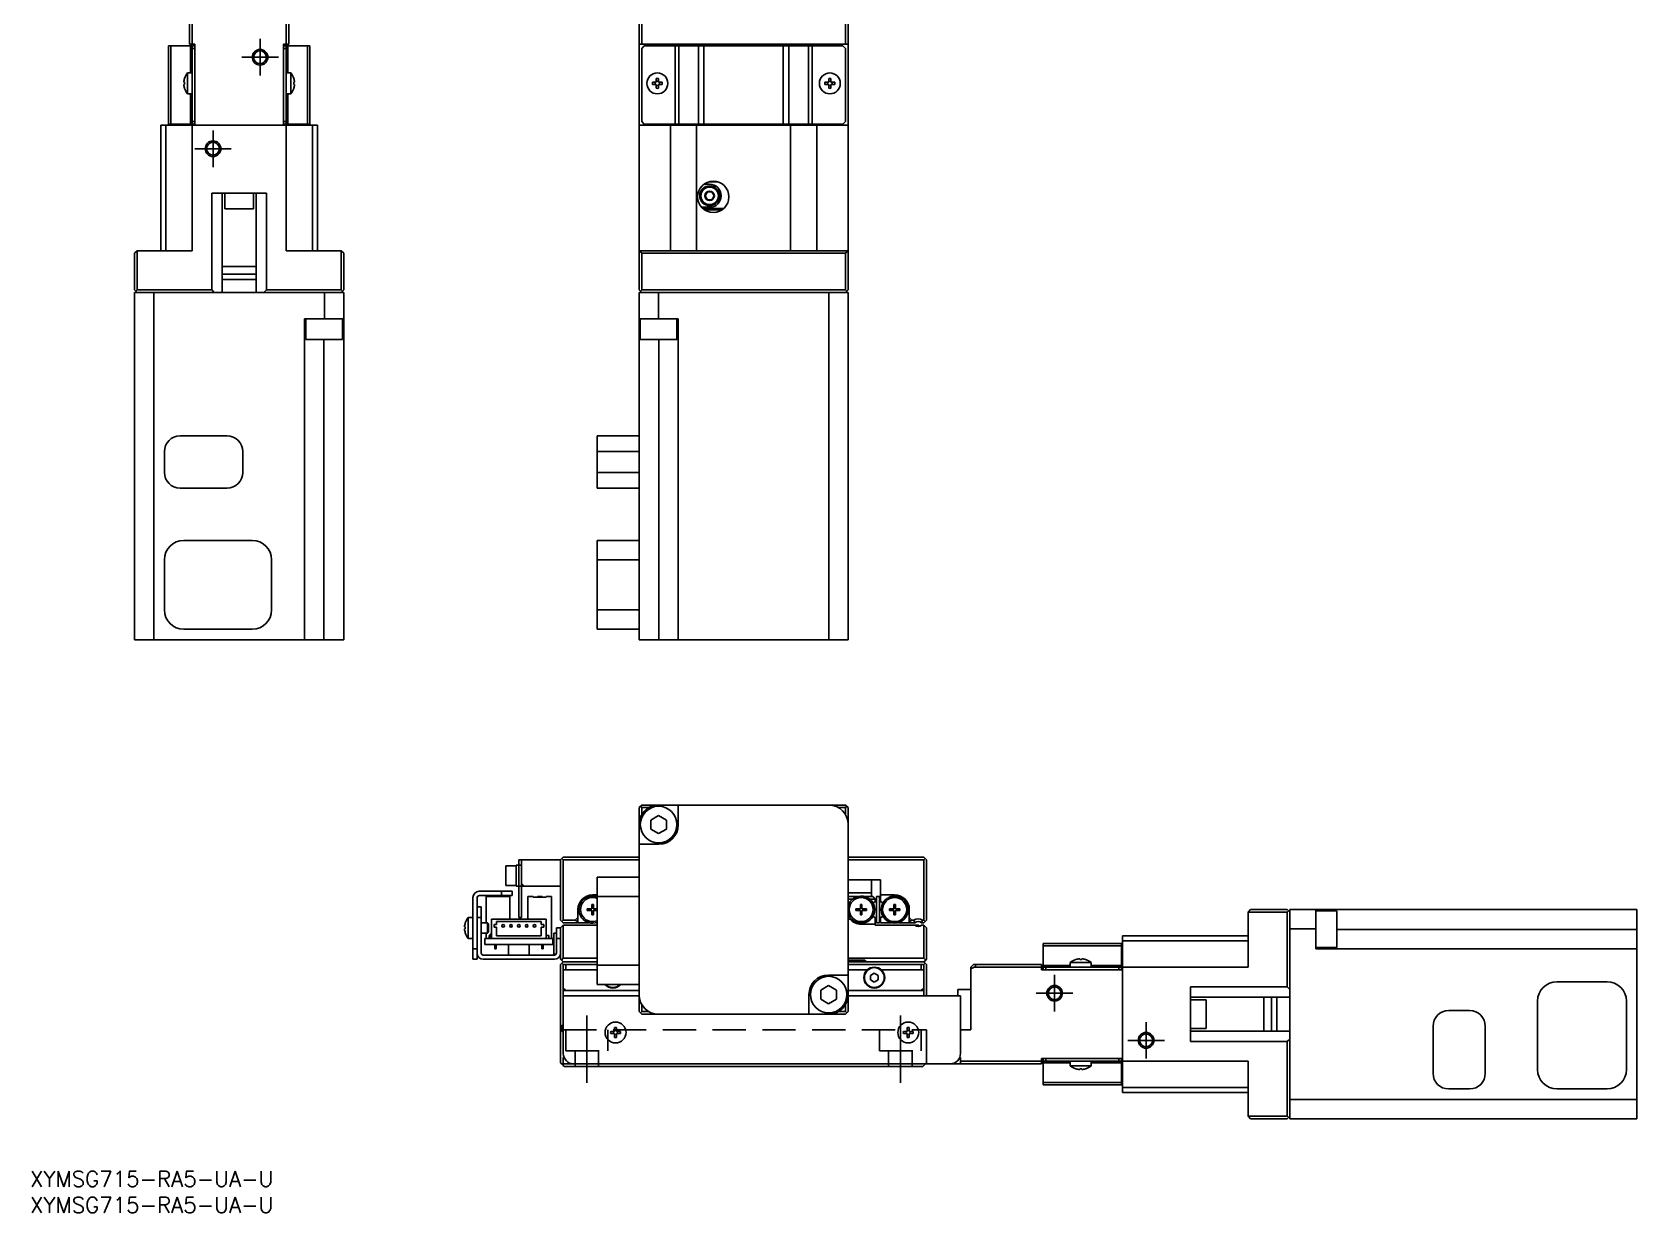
# Model space of a CAD drawing. Extents: x 0 to 665, y -8 to 403.
# Drawn here: x 0.4 to 307.4, y -8 to 217.8 of the extents above; entities that cross this region are included whole.
import ezdxf

# ---------------------------------------------------------------- set-up
doc = ezdxf.new("R2010")
doc.units = 0
doc.header["$LTSCALE"] = 0.5
doc.linetypes.add('CENTER', pattern=[50.8, 31.75, -6.35, 6.35, -6.35])
doc.linetypes.add('DASHED', pattern=[19.05, 12.7, -6.35])
for name, color, linetype in [('MSM_CENTER', 1, 'CENTER'), ('MSM_CONTINUOUS', 7, 'CONTINUOUS'), ('MSM_DASHED', 4, 'DASHED'), ('MSM_NARROW', 5, 'CONTINUOUS'), ('MSM_PART_NUMBER', 7, 'CONTINUOUS')]:
    doc.layers.add(name, color=color, linetype=linetype)
doc.styles.get("Standard").update_dxf_attribs({"font": 'txt.shx', "height": 1, "bigfont": 'bigfont.shx'})

# ---------------------------------------------------------------- blocks, each defined once
blk = doc.blocks.new('*U2')
at = {"layer": 'MSM_PART_NUMBER'}
blk.add_text('XYMSG715-RA5-UA-U', height=3, dxfattribs=at).set_placement((0, -3))
blk = doc.blocks.new('*U3')
at = {"layer": 'MSM_PART_NUMBER'}
blk.add_text('XYMSG715-RA5-UA-U', height=3, dxfattribs=at).set_placement((0, -8))

msp = doc.modelspace()

# ---------------------------------------------------------------- linework, layer by layer
at = {"layer": 'MSM_CENTER'}
for p, q in [((44, 216.51), (44, 209.51)), ((40.5, 213.01), (47.5, 213.01)), ((35, 199.01), (35, 192.01)), ((31.5, 195.51), (38.5, 195.51)), ((196.01, 37.5), (196.01, 30.5)), ((192.51, 34), (199.51, 34)), ((106.51, 29.72), (106.51, 16.89)), ((166.51, 16.89), (166.51, 29.72)), ((213.51, 28.5), (213.51, 21.5)), ((210.01, 25), (217.01, 25))]:
    msp.add_line(p, q, dxfattribs=at)
at = {"layer": 'MSM_CONTINUOUS'}
for p, q in [((30.5, 215.51), (30.5, 307.01)), ((116.51, 168.51), (116.51, 237.51)), ((156.51, 237.51), (156.51, 168.51)), ((31, 231.01), (31, 215.51)), ((49, 215.51), (49, 228.4)), ((49.5, 228.51), (49.5, 215.51)), ((117.01, 227.9), (117.01, 215.51)), ((156.01, 215.51), (156.01, 227.9)), ((26.5, 200.21), (26.5, 215.21)), ((26.5, 215.21), (31.5, 215.21)), ((26.94, 215.21), (26.94, 200.21)), ((31.5, 215.51), (30.5, 215.51)), ((30.71, 210.01), (30.71, 215.21)), ((31, 200.21), (31, 215.21)), ((31.5, 215.51), (31.5, 200.01)), ((49.5, 215.51), (48.5, 215.51)), ((48.5, 215.51), (48.5, 200.01)), ((48.5, 215.21), (53.5, 215.21)), ((49, 215.21), (49, 200.21)), ((49.29, 215.21), (49.29, 210.01)), ((53.06, 200.21), (53.06, 215.21)), ((53.5, 215.21), (53.5, 200.21)), ((156.51, 215.51), (116.51, 215.51)), ((117.51, 215.21), (117.01, 214.71)), ((155.51, 215.21), (117.51, 215.21)), ((123.39, 200.21), (123.39, 215.21)), ((124.1, 215.21), (124.1, 200.21)), ((126.51, 215.51), (126.51, 215.21)), ((127.87, 200.21), (127.87, 215.21)), ((128.26, 215.21), (128.26, 215.51)), ((128.93, 215.21), (128.93, 200.21)), ((131.71, 215.51), (131.51, 215.31)), ((141.51, 215.31), (131.51, 215.31)), ((131.51, 215.31), (131.51, 215.21)), ((141.51, 215.31), (141.31, 215.51)), ((141.51, 215.21), (141.51, 215.31)), ((144.1, 200.21), (144.1, 215.21)), ((144.76, 215.51), (144.76, 215.21)), ((145.16, 215.21), (145.16, 200.21)), ((146.51, 215.21), (146.51, 215.51)), ((148.93, 200.21), (148.93, 215.21)), ((149.63, 215.21), (149.63, 200.21)), ((156.01, 214.71), (155.51, 215.21)), ((31.5, 214.71), (31, 214.71)), ((49, 214.71), (48.5, 214.71)), ((117.01, 200.71), (117.01, 214.71)), ((156.01, 200.71), (156.01, 214.71)), ((29.54, 208.96), (29.54, 208.94)), ((30.1, 210.01), (30.1, 206.01)), ((31, 210.01), (30.1, 210.01)), ((49.9, 210.01), (49, 210.01)), ((49.9, 206.01), (49.9, 210.01)), ((50.46, 208.94), (50.46, 208.96)), ((119.81, 208.21), (119.81, 208.94)), ((120.21, 208.94), (120.21, 208.21)), ((152.81, 208.21), (152.81, 208.94)), ((153.21, 208.94), (153.21, 208.21)), ((29.41, 208.21), (29.54, 208.21)), ((29.54, 207.81), (29.41, 207.81)), ((29.54, 208.21), (29.54, 207.81)), ((29.54, 207.08), (29.54, 207.06)), ((30.1, 206.01), (31, 206.01)), ((30.71, 200.21), (30.71, 206.01)), ((49, 206.01), (49.9, 206.01)), ((49.29, 206.01), (49.29, 200.21)), ((50.46, 208.21), (50.59, 208.21)), ((50.46, 207.81), (50.46, 208.21)), ((50.59, 207.81), (50.46, 207.81)), ((50.46, 207.06), (50.46, 207.08)), ((119.08, 208.21), (119.81, 208.21)), ((119.81, 207.81), (119.08, 207.81)), ((119.81, 207.08), (119.81, 207.81)), ((120.21, 208.21), (120.94, 208.21)), ((120.21, 207.81), (120.21, 207.08)), ((120.94, 207.81), (120.21, 207.81)), ((152.08, 208.21), (152.81, 208.21)), ((152.81, 207.81), (152.08, 207.81)), ((152.81, 207.08), (152.81, 207.81)), ((153.21, 208.21), (153.94, 208.21)), ((153.21, 207.81), (153.21, 207.08)), ((153.94, 207.81), (153.21, 207.81)), ((25, 200.01), (25, 176.01)), ((25, 200.01), (55, 200.01)), ((26, 176.01), (26, 200.01)), ((31.5, 200.21), (26.5, 200.21)), ((31, 200.71), (31.5, 200.71)), ((31, 200.01), (31, 176.01)), ((48.5, 200.71), (49, 200.71)), ((53.5, 200.21), (48.5, 200.21)), ((49, 200.01), (49, 176.01)), ((54, 200.01), (54, 176.01)), ((55, 200.01), (55, 176.01)), ((156.51, 200.01), (116.51, 200.01)), ((117.01, 200.71), (117.51, 200.21)), ((155.51, 200.21), (117.51, 200.21)), ((122.51, 176.01), (122.51, 200.01)), ((126.51, 200.21), (126.51, 200.01)), ((127.51, 200.01), (127.51, 176.01)), ((128.63, 200.21), (128.63, 200.17)), ((128.63, 200.17), (144.39, 200.17)), ((129.24, 200.17), (129.24, 200.01)), ((129.69, 200.21), (129.69, 200.17)), ((130.27, 200.21), (130.27, 200.17)), ((131.74, 200.17), (131.74, 200.01)), ((134.24, 200.01), (134.24, 200.17)), ((138.79, 200.17), (138.79, 200.01)), ((141.29, 200.01), (141.29, 200.17)), ((142.75, 200.21), (142.75, 200.17)), ((143.34, 200.21), (143.34, 200.17)), ((143.79, 200.01), (143.79, 200.17)), ((144.39, 200.17), (144.39, 200.21)), ((145.51, 200.01), (145.51, 176.01)), ((146.51, 200.01), (146.51, 200.21)), ((150.51, 200.01), (150.51, 176.01)), ((155.51, 200.21), (156.01, 200.71)), ((128.91, 188.71), (130.01, 188.71)), ((131.48, 189.21), (129.94, 189.21)), ((34.75, 187.01), (45.25, 187.01)), ((34.75, 168.51), (34.75, 187.01)), ((36.75, 187.01), (36.75, 168.01)), ((37.25, 187.01), (37.25, 184.01)), ((42.75, 184.01), (42.75, 187.01)), ((43.25, 168.01), (43.25, 187.01)), ((45.25, 187.01), (45.25, 168.51)), ((130.01, 184.31), (128.48, 184.31)), ((129.15, 186.51), (129.58, 187.26)), ((129.58, 185.76), (129.15, 186.51)), ((129.58, 187.26), (130.45, 187.26)), ((130.45, 185.76), (129.58, 185.76)), ((130.45, 187.26), (130.88, 186.51)), ((130.88, 186.51), (130.45, 185.76)), ((37.25, 184.01), (42.75, 184.01)), ((132.75, 184.11), (128.67, 184.11)), ((132.37, 183.81), (129.05, 183.81)), ((20.5, 176.01), (20, 175.51)), ((20, 168.51), (20, 175.51)), ((20.5, 176.01), (20.5, 168.51)), ((31, 176.01), (20.5, 176.01)), ((49, 176.01), (59.5, 176.01)), ((59.5, 168.51), (59.5, 176.01)), ((60, 175.51), (59.5, 176.01)), ((60, 175.51), (60, 168.51)), ((117.01, 175.51), (116.51, 176.01)), ((116.51, 176.01), (156.51, 176.01)), ((156.01, 175.51), (117.01, 175.51)), ((117.01, 175.51), (117.01, 168.51)), ((156.51, 176.01), (156.01, 175.51)), ((156.01, 168.51), (156.01, 175.51)), ((43.25, 173.01), (36.75, 173.01)), ((36.75, 171.51), (43.25, 171.51)), ((36.75, 170.51), (43.25, 170.51)), ((20, 168.51), (20.5, 168.01)), ((20, 101.61), (20, 168.01)), ((20, 168.01), (60, 168.01)), ((20.25, 168.26), (20.5, 168.51)), ((20.5, 168.51), (34.75, 168.51)), ((23.7, 168.01), (23.7, 101.61)), ((34.75, 168.51), (35.25, 168.01)), ((44.75, 168.01), (45.25, 168.51)), ((45.25, 168.51), (59.5, 168.51)), ((56.3, 163.01), (56.3, 168.01)), ((59.5, 168.51), (59.75, 168.26)), ((60, 168.51), (59.5, 168.01)), ((60, 101.61), (60, 168.01)), ((116.51, 168.51), (117.01, 168.01)), ((116.51, 168.01), (156.51, 168.01)), ((116.51, 101.61), (116.51, 168.01)), ((116.76, 168.26), (117.01, 168.51)), ((117.01, 168.51), (156.01, 168.51)), ((120.21, 168.01), (120.21, 163.01)), ((152.81, 101.61), (152.81, 168.01)), ((156.01, 168.51), (156.26, 168.26)), ((156.01, 168.01), (156.51, 168.51)), ((156.51, 168.01), (156.51, 101.61)), ((60, 163.01), (52.51, 163.01)), ((52.51, 101.61), (52.51, 163.01)), ((52.76, 163.01), (52.76, 159.01)), ((59.76, 159.01), (59.76, 163.01)), ((116.51, 163.01), (124, 163.01)), ((116.75, 163.01), (116.75, 159.01)), ((123.75, 159.01), (123.75, 163.01)), ((124, 101.61), (124, 163.01)), ((52.76, 159.01), (59.76, 159.01)), ((56.21, 159.01), (56.21, 101.61)), ((116.75, 159.01), (123.75, 159.01)), ((120.3, 101.61), (120.3, 159.01)), ((37.7, 140.61), (28.7, 140.61)), ((108.51, 140.61), (116.51, 140.61)), ((108.51, 130.61), (108.51, 140.61)), ((25.7, 137.61), (25.7, 133.61)), ((40.7, 133.61), (40.7, 137.61)), ((116.51, 137.61), (108.51, 137.61)), ((108.51, 133.61), (116.51, 133.61)), ((28.7, 130.61), (37.7, 130.61)), ((116.51, 130.61), (108.51, 130.61)), ((29.4, 120.61), (42.5, 120.61)), ((108.51, 103.61), (108.51, 120.61)), ((108.51, 120.61), (116.51, 120.61)), ((25.7, 107.31), (25.7, 116.91)), ((46.2, 116.91), (46.2, 107.31)), ((116.51, 116.91), (108.51, 116.91)), ((108.51, 107.31), (116.51, 107.31)), ((60, 101.61), (20, 101.61)), ((42.5, 103.61), (29.4, 103.61)), ((116.51, 103.61), (108.51, 103.61)), ((116.51, 101.61), (156.51, 101.61)), ((116.51, 69.5), (117.01, 70)), ((116.51, 30.5), (116.51, 69.5)), ((116.76, 69.75), (117.01, 69.5)), ((117.01, 70), (156.01, 70)), ((117.01, 69.5), (117.01, 68.16)), ((118.36, 69.5), (117.01, 69.5)), ((118.75, 67.13), (120.25, 68)), ((120.25, 68), (121.75, 67.13)), ((124, 66.21), (124, 70)), ((156.01, 69.5), (154.67, 69.5)), ((156.01, 70), (156.51, 69.5)), ((156.01, 69.5), (156.26, 69.75)), ((156.01, 68.16), (156.01, 69.5)), ((156.51, 69.5), (156.51, 30.5)), ((118.75, 65.4), (118.75, 67.13)), ((120.25, 64.53), (118.75, 65.4)), ((121.75, 65.4), (120.25, 64.53)), ((121.75, 67.13), (121.75, 65.4)), ((116.51, 62.51), (120.3, 62.51)), ((91.01, 58.4), (91.01, 54.6)), ((93.01, 58.4), (91.01, 58.4)), ((93.01, 54.5), (93.01, 58.5)), ((94.01, 58.5), (93.01, 58.5)), ((93.51, 58.5), (93.51, 59.5)), ((93.51, 59.5), (101.51, 59.5)), ((93.51, 58.5), (93.51, 48.5)), ((94.01, 48.5), (94.01, 59.5)), ((102.01, 60), (101.51, 59.5)), ((101.51, 48), (101.51, 59.5)), ((102.01, 59.5), (101.76, 59.75)), ((102.01, 60), (116.51, 60)), ((102.01, 59.5), (102.01, 48)), ((116.51, 59.5), (102.01, 59.5)), ((156.51, 60), (171.01, 60)), ((171.01, 59.5), (156.51, 59.5)), ((171.01, 60), (171.51, 59.5)), ((171.26, 59.75), (171.01, 59.5)), ((171.01, 48), (171.01, 59.5)), ((171.51, 59.5), (171.51, 48)), ((108.51, 35.7), (108.51, 56.2)), ((108.51, 56.2), (116.51, 56.2)), ((156.51, 55.7), (162.71, 55.7)), ((160.96, 52.5), (160.96, 55.7)), ((162.71, 51.55), (162.71, 55.7)), ((84.71, 40.5), (84.71, 52.3)), ((85.51, 52.2), (85.51, 40.5)), ((92.21, 53.5), (85.91, 53.5)), ((86.01, 52.7), (92.21, 52.7)), ((87.26, 47.5), (87.26, 52.5)), ((87.26, 52.5), (91.76, 52.5)), ((90.21, 52.7), (90.21, 53.5)), ((91.01, 54.6), (93.01, 54.6)), ((91.76, 52.5), (91.76, 48.2)), ((92.21, 53.5), (92.21, 52.7)), ((93.01, 54.5), (101.51, 54.5)), ((94.51, 54.5), (94.01, 55)), ((95.26, 48.2), (95.26, 52.5)), ((95.26, 52.5), (96.26, 52.5)), ((96.26, 52.5), (96.26, 52.4)), ((98.76, 52.4), (96.26, 52.4)), ((97.06, 52.4), (97.06, 52.5)), ((97.96, 52.5), (97.06, 52.5)), ((97.44, 52.4), (97.44, 52.5)), ((97.59, 52.4), (97.59, 52.5)), ((97.96, 52.4), (97.96, 52.5)), ((98.76, 52.5), (98.76, 52.4)), ((98.76, 52.5), (99.76, 52.5)), ((99.76, 52.5), (99.76, 44.5)), ((108.51, 52.8), (107.61, 52.8)), ((116.51, 52.5), (108.51, 52.5)), ((156.51, 53.2), (160.96, 53.2)), ((156.51, 52.5), (158.3, 52.5)), ((156.71, 52.5), (156.51, 52.3)), ((159.73, 52.5), (161.21, 52.5)), ((161.71, 52), (161.21, 52.5)), ((161.91, 47.5), (161.91, 52.5)), ((161.91, 52.5), (162.51, 52.5)), ((162.51, 47.5), (162.51, 52.5)), ((165.41, 52.8), (162.71, 52.8)), ((85.51, 50.5), (86.31, 50.5)), ((86.31, 41.7), (86.31, 50.5)), ((104.81, 50), (104.81, 47.5)), ((106.61, 49.85), (106.61, 50.15)), ((107.41, 50.15), (106.61, 50.15)), ((107.41, 49.85), (106.61, 49.85)), ((107.14, 50.15), (107.14, 49.85)), ((107.47, 51), (107.76, 51)), ((107.47, 50.2), (107.47, 51)), ((107.76, 50.47), (107.47, 50.47)), ((107.47, 49), (107.47, 49.8)), ((107.76, 49.53), (107.47, 49.53)), ((107.76, 50.2), (107.76, 51)), ((107.76, 49), (107.76, 49.8)), ((108.51, 50.15), (107.82, 50.15)), ((108.51, 49.85), (107.82, 49.85)), ((108.08, 49.85), (108.08, 50.15)), ((157.35, 52), (156.51, 52)), ((158.01, 49.85), (158.01, 50.15)), ((158.81, 50.15), (158.01, 50.15)), ((158.81, 49.85), (158.01, 49.85)), ((158.54, 50.15), (158.54, 49.85)), ((158.87, 51), (159.16, 51)), ((158.87, 50.2), (158.87, 51)), ((159.16, 50.47), (158.87, 50.47)), ((158.87, 49), (158.87, 49.8)), ((159.16, 49.53), (158.87, 49.53)), ((159.16, 50.2), (159.16, 51)), ((159.16, 49), (159.16, 49.8)), ((160.01, 50.15), (159.22, 50.15)), ((160.01, 49.85), (159.22, 49.85)), ((159.48, 49.85), (159.48, 50.15)), ((160.01, 49.85), (160.01, 50.15)), ((161.71, 52), (160.67, 52)), ((161.71, 51.55), (161.49, 51.42)), ((161.71, 51.55), (161.71, 52)), ((162.97, 51.4), (162.71, 51.55)), ((164.41, 49.85), (164.41, 50.15)), ((165.21, 50.15), (164.41, 50.15)), ((165.21, 49.85), (164.41, 49.85)), ((164.94, 50.15), (164.94, 49.85)), ((165.27, 51), (165.56, 51)), ((165.27, 50.2), (165.27, 51)), ((165.56, 50.47), (165.27, 50.47)), ((165.27, 49), (165.27, 49.8)), ((165.56, 49.53), (165.27, 49.53)), ((165.56, 50.2), (165.56, 51)), ((165.56, 49), (165.56, 49.8)), ((166.41, 50.15), (165.62, 50.15)), ((166.41, 49.85), (165.62, 49.85)), ((165.88, 49.85), (165.88, 50.15)), ((166.41, 49.85), (166.41, 50.15)), ((168.21, 47.5), (168.21, 50)), ((233.51, 50), (233.01, 49.5)), ((240.51, 49.5), (233.01, 49.5)), ((233.01, 39), (233.01, 49.5)), ((233.51, 50), (240.51, 50)), ((241.01, 49.5), (240.51, 50)), ((240.51, 49.5), (240.76, 49.75)), ((240.51, 35.25), (240.51, 49.5)), ((241.01, 10), (241.01, 50)), ((241.01, 50), (307.41, 50)), ((246.01, 50), (246.01, 42.51)), ((250.01, 49.76), (246.01, 49.76)), ((250.01, 42.76), (250.01, 49.76)), ((307.41, 50), (307.41, 10)), ((83.13, 46.7), (83.26, 46.7)), ((83.26, 46.3), (83.13, 46.3)), ((83.26, 47.45), (83.26, 47.43)), ((83.26, 46.7), (83.26, 46.3)), ((83.81, 48.5), (83.81, 44.5)), ((84.71, 48.5), (83.81, 48.5)), ((86.31, 48.5), (85.51, 48.5)), ((87.51, 47.5), (86.31, 47.5)), ((87.51, 45.5), (87.51, 47.5)), ((87.71, 47.3), (87.51, 47.5)), ((87.71, 47.3), (87.71, 45.7)), ((88.26, 48.2), (88.26, 44.5)), ((88.26, 48.2), (98.76, 48.2)), ((88.76, 47.15), (89.26, 47.15)), ((88.76, 46.65), (88.76, 47.15)), ((89.26, 46.65), (88.76, 46.65)), ((89.26, 47.7), (97.76, 47.7)), ((89.26, 47.15), (89.26, 47.7)), ((89.26, 45), (89.26, 46.65)), ((94.01, 48.5), (93.51, 48.5)), ((97.76, 47.7), (97.76, 47.15)), ((97.76, 47.15), (98.26, 47.15)), ((98.26, 46.65), (97.76, 46.65)), ((97.76, 46.65), (97.76, 45)), ((98.26, 47.15), (98.26, 46.65)), ((98.76, 48.2), (98.76, 44.5)), ((100.71, 41.7), (100.71, 46.5)), ((100.71, 46.5), (101.51, 46.5)), ((101.51, 48), (102.01, 47.5)), ((102.01, 47), (101.51, 46.5)), ((101.51, 40.5), (101.51, 46.5)), ((101.76, 47.75), (102.01, 48)), ((102.01, 48), (104.31, 48)), ((106.9, 47.5), (102.01, 47.5)), ((102.01, 47), (108.51, 47)), ((102.01, 47), (102.01, 40.7)), ((104.81, 48.5), (104.31, 48)), ((104.31, 48), (104.81, 47.65)), ((107.47, 49), (107.76, 49)), ((108.51, 47.5), (108.33, 47.5)), ((156.51, 48.2), (156.87, 48.2)), ((158.87, 49), (159.16, 49)), ((161.71, 47.2), (159.01, 47.2)), ((161.71, 48.45), (161.49, 48.58)), ((161.71, 48.45), (161.71, 47)), ((161.71, 47), (170.01, 47)), ((161.91, 47.5), (162.51, 47.5)), ((162.71, 48.45), (162.97, 48.6)), ((162.71, 47.5), (162.71, 48.45)), ((164.7, 47.5), (162.71, 47.5)), ((165.27, 49), (165.56, 49)), ((169.25, 47.5), (166.13, 47.5)), ((168.71, 48), (168.21, 48.5)), ((168.21, 47.65), (168.71, 48)), ((168.71, 48), (169.08, 48)), ((169.08, 48), (169.25, 47.5)), ((170.01, 46.76), (170.01, 47)), ((170.74, 48), (170.57, 47.5)), ((171.01, 47.5), (170.57, 47.5)), ((170.57, 47), (171.01, 47)), ((170.74, 48), (171.01, 48)), ((171.01, 48), (171.26, 47.75)), ((171.51, 48), (171.01, 47.5)), ((171.01, 40.7), (171.01, 47)), ((171.51, 46.5), (171.01, 47)), ((171.51, 46.5), (171.51, 40.5)), ((246.01, 46.3), (241.01, 46.3)), ((250.01, 46.21), (307.41, 46.21)), ((83.26, 45.57), (83.26, 45.55)), ((83.81, 44.5), (84.71, 44.5)), ((86.31, 45.5), (87.51, 45.5)), ((87.01, 43.3), (87.01, 44.5)), ((100.01, 44.5), (87.01, 44.5)), ((100.01, 43.3), (87.01, 43.3)), ((87.26, 44.5), (87.26, 45.5)), ((87.51, 45.5), (87.71, 45.7)), ((87.81, 45.05), (88.03, 45.05)), ((87.81, 44.5), (87.81, 45.05)), ((88.03, 44.5), (88.03, 45.3)), ((88.03, 45.3), (88.26, 45.3)), ((88.89, 43.3), (88.89, 42.5)), ((89.14, 43.3), (89.14, 42.5)), ((97.76, 45), (89.26, 45)), ((91.51, 43.3), (91.51, 41.3)), ((95.51, 41.3), (95.51, 43.3)), ((97.89, 43.3), (97.89, 42.5)), ((98.14, 43.3), (98.14, 42.5)), ((98.76, 45.05), (99.22, 45.05)), ((99.22, 44.5), (99.22, 45.05)), ((100.01, 43.3), (100.01, 44.5)), ((100.21, 41.5), (100.21, 45.5)), ((100.71, 45.5), (100.21, 45.5)), ((101.51, 44.5), (100.71, 44.5)), ((193.81, 38.5), (193.81, 43.5)), ((193.81, 43.5), (208.81, 43.5)), ((208.81, 43.06), (193.81, 43.06)), ((208.81, 43.5), (208.81, 38.5)), ((209.01, 45), (233.01, 45)), ((209.01, 15), (209.01, 45)), ((209.01, 44), (233.01, 44)), ((84.71, 42.5), (85.51, 42.5)), ((85.51, 40.5), (84.71, 40.5)), ((86.71, 41.3), (100.31, 41.3)), ((86.71, 40.5), (100.31, 40.5)), ((88.89, 42.5), (89.14, 42.5)), ((97.89, 42.5), (98.14, 42.5)), ((100.21, 41.5), (100.66, 41.5)), ((101.51, 40.5), (101.66, 40.35)), ((102.01, 40), (101.51, 39.5)), ((101.66, 40.35), (102.01, 40.7)), ((102.01, 40), (101.66, 40.35)), ((102.01, 40.7), (108.51, 40.7)), ((102.01, 40), (108.51, 40)), ((156.51, 40.7), (171.01, 40.7)), ((159.66, 40.35), (156.51, 40.35)), ((156.51, 40), (171.01, 40)), ((160.01, 40), (159.66, 40.35)), ((171.01, 40.7), (171.36, 40.35)), ((171.36, 40.35), (171.01, 40)), ((171.51, 39.5), (171.01, 40)), ((171.36, 40.35), (171.51, 40.5)), ((200.08, 40.46), (200.06, 40.46)), ((200.81, 40.46), (200.81, 40.59)), ((201.21, 40.46), (200.81, 40.46)), ((201.21, 40.59), (201.21, 40.46)), ((201.96, 40.46), (201.94, 40.46)), ((246.01, 42.76), (250.01, 42.76)), ((307.41, 42.51), (246.01, 42.51)), ((101.51, 20.7), (101.51, 39.5)), ((102.01, 39.5), (101.76, 39.75)), ((102.01, 39.5), (108.51, 39.5)), ((102.01, 22.5), (102.01, 39.5)), ((108.51, 38.5), (102.01, 38.5)), ((102.51, 39.5), (102.51, 38.5)), ((108.51, 39.4), (116.51, 39.4)), ((156.51, 37.49), (152.72, 37.49)), ((171.01, 39.5), (156.51, 39.5)), ((160.19, 38.5), (156.51, 38.5)), ((160.76, 37.43), (161.51, 37.87)), ((160.76, 36.57), (160.76, 37.43)), ((161.51, 37.87), (162.26, 37.43)), ((162.26, 37.43), (162.26, 36.57)), ((171.01, 38.5), (162.84, 38.5)), ((170.51, 38.5), (170.51, 39.5)), ((171.26, 39.75), (171.01, 39.5)), ((171.01, 33.5), (171.01, 39.5)), ((171.51, 39.5), (171.51, 33.5)), ((180.01, 39), (180.51, 39.5)), ((180.01, 39), (180.01, 27)), ((180.63, 39), (180.01, 38.69)), ((180.51, 39.5), (193.51, 39.5)), ((181.13, 39.5), (180.63, 39)), ((193.51, 39), (180.63, 39)), ((193.51, 39.5), (193.51, 38.5)), ((193.51, 38.5), (209.01, 38.5)), ((193.81, 39.29), (199.01, 39.29)), ((193.81, 39), (208.81, 39)), ((194.31, 39), (194.31, 38.5)), ((203.01, 39.9), (199.01, 39.9)), ((199.01, 39.9), (199.01, 39)), ((203.01, 39), (203.01, 39.9)), ((203.01, 39.29), (208.81, 39.29)), ((208.31, 38.5), (208.31, 39)), ((209.01, 39), (233.01, 39)), ((102.51, 34.5), (102.01, 35)), ((102.01, 34.5), (116.51, 34.5)), ((116.51, 35.7), (108.51, 35.7)), ((149.02, 33.79), (149.02, 30)), ((151.28, 34.6), (152.78, 35.47)), ((151.28, 32.87), (151.28, 34.6)), ((152.78, 35.47), (154.28, 34.6)), ((154.28, 34.6), (154.28, 32.87)), ((156.51, 34.5), (171.01, 34.5)), ((161.51, 36.13), (160.76, 36.57)), ((162.26, 36.57), (161.51, 36.13)), ((171.01, 35), (170.51, 34.5)), ((177.51, 33.5), (177.51, 34.75)), ((180.01, 34.75), (177.51, 34.75)), ((222.01, 24.75), (222.01, 35.25)), ((222.01, 35.25), (240.51, 35.25)), ((241.01, 34.75), (240.51, 35.25)), ((292.11, 36.2), (301.71, 36.2)), ((102.01, 33.5), (116.51, 33.5)), ((117.01, 31.84), (117.01, 30.5)), ((152.78, 32), (151.28, 32.87)), ((154.28, 32.87), (152.78, 32)), ((156.01, 30.5), (156.01, 31.84)), ((156.51, 33.5), (178.01, 33.5)), ((178.01, 33.5), (178.01, 22.5)), ((241.01, 33.25), (222.01, 33.25)), ((225.01, 32.75), (222.01, 32.75)), ((225.01, 27.25), (225.01, 32.75)), ((236.01, 33.25), (236.01, 26.75)), ((237.51, 26.75), (237.51, 33.25)), ((238.51, 26.75), (238.51, 33.25)), ((288.41, 19.4), (288.41, 32.5)), ((305.41, 32.5), (305.41, 19.4)), ((101.51, 28), (102.01, 27.5)), ((101.61, 27.7), (101.61, 27.9)), ((101.76, 27.75), (102.01, 28)), ((117.01, 30), (116.51, 30.5)), ((116.76, 30.25), (117.01, 30.5)), ((117.01, 30.5), (118.36, 30.5)), ((156.01, 30), (117.01, 30)), ((154.67, 30.5), (156.01, 30.5)), ((156.26, 30.25), (156.01, 30.5)), ((156.51, 30.5), (156.01, 30)), ((268.41, 27.7), (268.41, 18.7)), ((275.41, 30.7), (271.41, 30.7)), ((278.41, 18.7), (278.41, 27.7)), ((101.51, 27.2), (102.01, 27.2)), ((102.01, 26.5), (101.51, 27)), ((101.51, 27), (102.01, 27)), ((101.91, 27.6), (101.91, 27.4)), ((101.91, 27.4), (102.01, 27.4)), ((111.08, 26.7), (111.81, 26.7)), ((111.81, 26.3), (111.08, 26.3)), ((111.81, 26.7), (111.81, 27.43)), ((111.81, 25.57), (111.81, 26.3)), ((112.21, 27.43), (112.21, 26.7)), ((112.21, 26.7), (112.94, 26.7)), ((112.21, 26.3), (112.21, 25.57)), ((112.94, 26.3), (112.21, 26.3)), ((167.08, 26.7), (167.81, 26.7)), ((167.81, 26.3), (167.08, 26.3)), ((167.81, 26.7), (167.81, 27.43)), ((167.81, 25.57), (167.81, 26.3)), ((168.21, 27.43), (168.21, 26.7)), ((168.21, 26.7), (168.94, 26.7)), ((168.94, 26.3), (168.21, 26.3)), ((168.21, 26.3), (168.21, 25.57)), ((178.01, 27), (180.01, 27)), ((222.01, 27.25), (225.01, 27.25)), ((222.01, 26.75), (241.01, 26.75)), ((240.51, 24.75), (222.01, 24.75)), ((240.51, 24.75), (241.01, 25.25)), ((240.51, 10.5), (240.51, 24.75)), ((102.01, 20.5), (102.01, 21.7)), ((102.01, 21.7), (102.18, 21.7)), ((177.85, 21.7), (178.01, 21.7)), ((178.01, 21.7), (178.01, 20.5)), ((193.51, 21.5), (209.01, 21.5)), ((193.51, 21.5), (193.51, 20.5)), ((193.81, 16.5), (193.81, 21.5)), ((194.31, 21.5), (194.31, 21)), ((208.31, 21), (208.31, 21.5)), ((208.81, 21.5), (208.81, 16.5)), ((101.51, 20.7), (101.86, 20.35)), ((101.86, 20.35), (102.01, 20.5)), ((101.86, 20.35), (102.21, 20)), ((193.51, 20.5), (102.01, 20.5)), ((170.81, 20), (102.21, 20)), ((170.81, 20), (171.16, 20.35)), ((171.01, 20.5), (171.16, 20.35)), ((171.16, 20.35), (171.31, 20.5)), ((178.01, 21), (193.51, 21)), ((208.81, 21), (193.81, 21)), ((199.01, 20.71), (193.81, 20.71)), ((199.01, 21), (199.01, 20.1)), ((199.01, 20.1), (203.01, 20.1)), ((200.06, 19.54), (200.08, 19.54)), ((200.81, 19.54), (201.21, 19.54)), ((200.81, 19.41), (200.81, 19.54)), ((201.21, 19.54), (201.21, 19.41)), ((201.94, 19.54), (201.96, 19.54)), ((203.01, 20.1), (203.01, 21)), ((208.81, 20.71), (203.01, 20.71)), ((209.01, 21), (233.01, 21)), ((233.01, 21), (233.01, 10.5)), ((193.81, 16.94), (208.81, 16.94)), ((208.81, 16.5), (193.81, 16.5)), ((233.01, 16), (209.01, 16)), ((271.41, 15.7), (275.41, 15.7)), ((301.71, 15.7), (292.11, 15.7)), ((209.01, 15), (233.01, 15)), ((241.01, 13.7), (307.41, 13.7)), ((233.01, 10.5), (240.51, 10.5)), ((233.01, 10.5), (233.51, 10)), ((240.51, 10), (233.51, 10)), ((240.76, 10.25), (240.51, 10.5)), ((240.51, 10), (241.01, 10.5)), ((307.41, 10), (241.01, 10))]:
    msp.add_line(p, q, dxfattribs=at)
for centre, radius in [((44, 213.01), 1.23), ((120.01, 208.01), 2), ((153.01, 208.01), 2), ((35, 195.51), 1.23), ((130.71, 186.31), 3), ((130.01, 186.51), 1.9), ((130.01, 186.51), 1.67), ((130.01, 186.51), 0.9), ((120.25, 66.26), 3.5), ((159.01, 50), 2.3), ((165.41, 50), 2.6), ((165.41, 50), 2.3), ((90.51, 46.9), 0.25), ((92.01, 46.9), 0.25), ((93.51, 46.9), 0.25), ((95.01, 46.9), 0.25), ((96.51, 46.9), 0.25), ((152.78, 33.74), 3.5), ((161.51, 37), 2), ((161.51, 37), 1.9), ((196.01, 34), 1.23), ((112.01, 26.5), 2), ((168.01, 26.5), 2), ((213.51, 25), 1.23)]:
    msp.add_circle(centre, radius, dxfattribs=at)
for centre, radius, start, end in [((32.6, 208.01), 3.19, 163.0947, 176.4096), ((32.6, 208.01), 3.2, 141.3178, 162.73), ((47.4, 208.01), 3.2, 17.27, 38.6822), ((47.4, 208.01), 3.19, 3.5904, 16.9053), ((120.01, 208.01), 0.95, 77.8468, 102.1532), ((153.01, 208.01), 0.95, 77.8468, 102.1532), ((32.6, 208.01), 3.19, 183.5903, 196.9053), ((32.6, 208.01), 3.2, 197.27, 218.6822), ((47.4, 208.01), 3.2, 321.3178, 342.73), ((47.4, 208.01), 3.19, 343.0947, 356.4097), ((120.01, 208.01), 0.95, 167.8468, 192.1532), ((120.01, 208.01), 0.435, 152.6335, 207.3665), ((120.01, 208.01), 0.435, 62.6335, 117.3665), ((120.01, 208.01), 0.435, 242.6335, 297.3665), ((120.01, 208.01), 0.95, 257.8468, 282.1532), ((120.01, 208.01), 0.435, 332.6335, 27.3665), ((120.01, 208.01), 0.95, 347.8468, 12.1532), ((153.01, 208.01), 0.95, 167.8468, 192.1532), ((153.01, 208.01), 0.435, 152.6335, 207.3665), ((153.01, 208.01), 0.435, 62.6335, 117.3665), ((153.01, 208.01), 0.435, 242.6335, 297.3665), ((153.01, 208.01), 0.95, 257.8468, 282.1532), ((153.01, 208.01), 0.435, 332.6335, 27.3665), ((153.01, 208.01), 0.95, 347.8468, 12.1532), ((130.01, 186.51), 2.2, 270.0004, 89.9996), ((28.7, 137.61), 3, 90, 180), ((37.7, 137.61), 3, 0, 90), ((28.7, 133.61), 3, 180, 270), ((37.7, 133.61), 3, 270, 0), ((29.4, 116.91), 3.7, 90, 180), ((42.5, 116.91), 3.7, 0, 90), ((29.4, 107.31), 3.7, 180, 270), ((42.5, 107.31), 3.7, 270, 0), ((120.21, 66.3), 3.7, 90, 180), ((152.81, 66.3), 3.7, 0, 90), ((120.3, 66.21), 3.7, 270, 0), ((85.91, 52.3), 1.2, 90, 180), ((86.01, 52.2), 0.5, 90, 180), ((107.61, 50), 2.8, 90, 180), ((107.61, 50), 2.6, 69.7478, 290.2522), ((107.61, 50), 2.3, 66.9643, 293.0357), ((159.01, 50), 2.6, 195.9424, 164.0576), ((165.41, 50), 2.8, 0, 90), ((107.41, 50.2), 0.06, 270, 0), ((107.41, 49.8), 0.06, 0, 90), ((107.82, 50.2), 0.06, 180, 270), ((107.82, 49.8), 0.06, 90, 180), ((158.81, 50.2), 0.06, 270, 0), ((158.81, 49.8), 0.06, 0, 90), ((159.22, 50.2), 0.06, 180, 270), ((159.22, 49.8), 0.06, 90, 180), ((162.33, 49.89), 1.75, 118.6217, 127.006), ((162.21, 50), 1.59, 100.8931, 126.1972), ((162.21, 50), 1.59, 53.8028, 79.1069), ((162.1, 49.89), 1.75, 52.994, 60), ((165.21, 50.2), 0.06, 270, 0), ((165.21, 49.8), 0.06, 0, 90), ((165.62, 50.2), 0.06, 180, 270), ((165.62, 49.8), 0.06, 90, 180), ((86.31, 46.5), 3.19, 163.0947, 176.4097), ((86.31, 46.5), 3.19, 183.5903, 196.9053), ((86.31, 46.5), 3.2, 141.3178, 162.73), ((159.01, 50), 2.8, 220.0052, 270), ((162.33, 50.11), 1.75, 232.994, 241.3783), ((162.21, 50), 1.59, 233.8028, 259.1069), ((162.21, 50), 1.59, 280.8931, 306.1972), ((162.1, 50.11), 1.75, 300, 307.006), ((169.91, 46.75), 1.5, 56.4427, 123.5573), ((169.91, 46.75), 1, 48.5904, 131.4096), ((169.91, 47.75), 1, 228.5904, 311.4096), ((86.31, 46.5), 3.2, 197.27, 218.6822), ((86.71, 41.7), 1.2, 180, 270), ((86.71, 41.7), 0.4, 180, 270), ((100.31, 41.7), 0.4, 270, 0), ((100.31, 41.7), 1.2, 270, 0), ((201.01, 37.4), 3.2, 107.27, 128.6822), ((201.01, 37.4), 3.19, 93.5904, 106.9053), ((201.01, 37.4), 3.19, 73.0947, 86.4097), ((201.01, 37.4), 3.2, 51.3178, 72.73), ((152.72, 33.79), 3.7, 90, 180), ((111.51, 37), 2, 220.5416, 319.4584), ((111.51, 37), 1.9, 223.1736, 316.8265), ((292.11, 32.5), 3.7, 90, 180), ((301.71, 32.5), 3.7, 0, 90), ((120.21, 33.7), 3.7, 180, 270), ((152.81, 33.7), 3.7, 270, 0), ((101.91, 27.7), 0.3, 180, 270), ((271.41, 27.7), 3, 90, 180), ((275.41, 27.7), 3, 0, 90), ((112.01, 26.5), 0.95, 167.8468, 192.1532), ((112.01, 26.5), 0.435, 152.6335, 207.3665), ((112.01, 26.5), 0.95, 77.8468, 102.1532), ((112.01, 26.5), 0.435, 62.6335, 117.3665), ((112.01, 26.5), 0.435, 242.6335, 297.3665), ((112.01, 26.5), 0.95, 257.8468, 282.1532), ((112.01, 26.5), 0.435, 332.6335, 27.3665), ((112.01, 26.5), 0.95, 347.8468, 12.1532), ((168.01, 26.5), 0.95, 167.8468, 192.1532), ((168.01, 26.5), 0.435, 152.6335, 207.3665), ((168.01, 26.5), 0.95, 77.8468, 102.1532), ((168.01, 26.5), 0.435, 62.6335, 117.3665), ((168.01, 26.5), 0.435, 242.6335, 297.3665), ((168.01, 26.5), 0.95, 257.8468, 282.1532), ((168.01, 26.5), 0.435, 332.6335, 27.3665), ((168.01, 26.5), 0.95, 347.8468, 12.1532), ((104.01, 22.5), 2, 180, 270), ((176.01, 22.5), 2, 270, 0), ((201.01, 22.6), 3.2, 231.3178, 252.73), ((201.01, 22.6), 3.19, 253.0947, 266.4096), ((201.01, 22.6), 3.19, 273.5903, 286.9053), ((201.01, 22.6), 3.2, 287.27, 308.6822), ((271.41, 18.7), 3, 180, 270), ((275.41, 18.7), 3, 270, 0), ((292.11, 19.4), 3.7, 180, 270), ((301.71, 19.4), 3.7, 270, 0)]:
    msp.add_arc(centre, radius, start, end, dxfattribs=at)
at = {"layer": 'MSM_DASHED'}
for p, q in [((102.01, 27), (171.51, 27)), ((102.51, 27), (102.51, 23)), ((110.51, 23), (110.51, 27)), ((162.51, 27), (162.51, 23)), ((170.51, 23), (170.51, 27)), ((171.51, 27), (171.51, 20.7)), ((102.51, 23), (110.51, 23)), ((104.26, 23), (104.26, 20)), ((108.76, 20), (108.76, 23)), ((162.51, 23), (170.51, 23)), ((164.26, 23), (164.26, 20)), ((168.76, 20), (168.76, 23)), ((171.31, 20.5), (171.51, 20.7))]:
    msp.add_line(p, q, dxfattribs=at)
at = {"layer": 'MSM_NARROW'}
for centre in [(44, 213.01), (35, 195.51), (196.01, 34), (213.51, 25)]:
    msp.add_circle(centre, 1.5, dxfattribs=at)

# ---------------------------------------------------------------- block references
at = {"layer": 'MSM_CONTINUOUS'}
for name in ['*U2', '*U3']:
    msp.add_blockref(name, (0, 0), dxfattribs=at)

doc.saveas('drawing.dxf')
